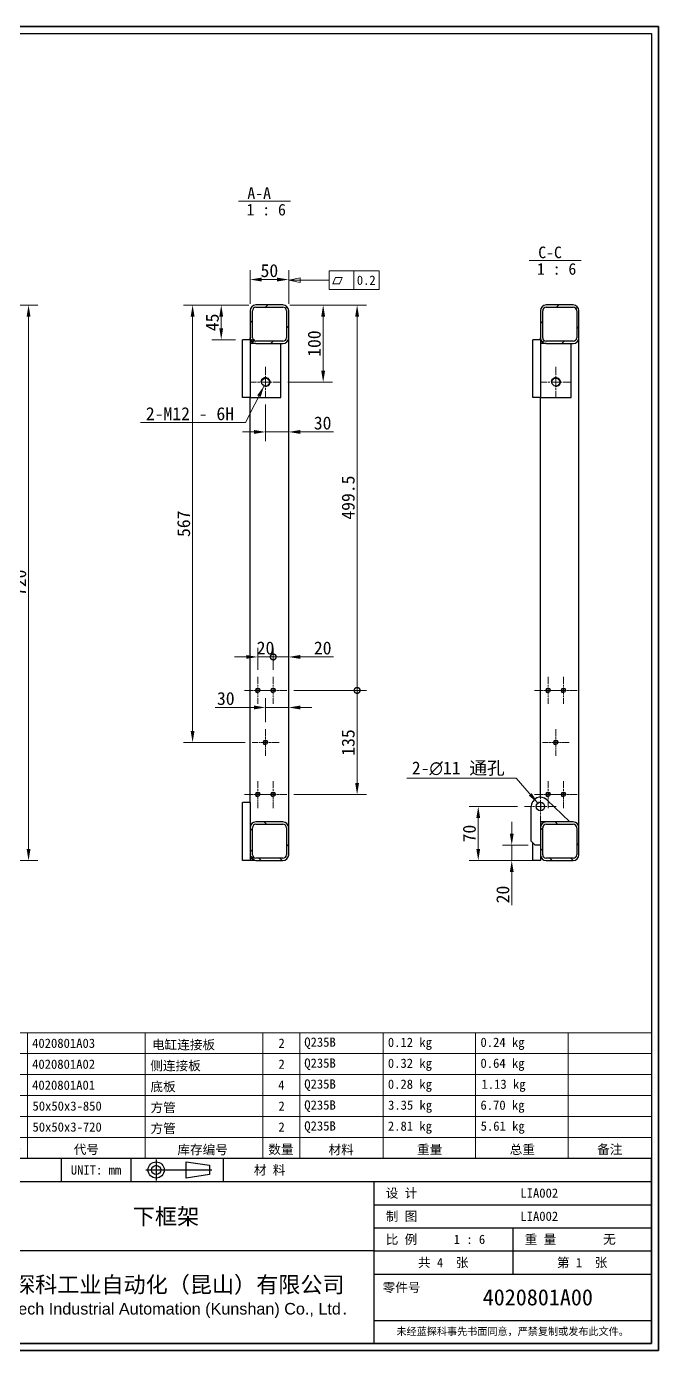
# Model space of a CAD drawing. Header units: millimetres. Extents: x 36 to 2487, y 33 to 1749.
# Drawn here: x 1668 to 2487, y 33 to 1749 of the extents above; entities that cross this region are included whole.
import ezdxf
from ezdxf.enums import TextEntityAlignment as Align

# ---------------------------------------------------------------- set-up
doc = ezdxf.new("R2010")
doc.units = ezdxf.units.MM
doc.header["$LTSCALE"] = 6
doc.linetypes.add('CHAIN', pattern=[0.3543, 0.2362, -0.0295, 0.0591, -0.0295])
for name, color, linetype, lineweight in [('1', 7, 'Continuous', 18), ('剖面线 (ISO)', 7, 'Continuous', 18), ('可见 (ISO)', 7, 'Continuous', 25), ('可见窄的 (ISO)', 7, 'Continuous', 18), ('图框 (ISO)', 7, 'Continuous', 35), ('标题 (ISO)', 7, 'Continuous', 25)]:
    doc.layers.add(name, color=color, linetype=linetype, lineweight=lineweight)
for name, color, linetype, lineweight, true_color in [('中心标记 (ISO)', 1, 'CHAIN', 18, 0xff0000), ('尺寸 (ISO)', 7, 'Continuous', 18, 0x008000), ('符号 (ISO)', 7, 'Continuous', 18, 0x008000)]:
    doc.layers.add(name, color=color, linetype=linetype, lineweight=lineweight, true_color=true_color)
doc.styles.add('HZ_33', font='simfang.ttf')
doc.styles.add('文本样式100', font='AIGDT___.TTF')
doc.styles.add('文本样式164', font='SimSun.ttf')
doc.styles.add('文本样式165', font='SimSun.ttf')
doc.styles.add('文本样式74', font='SimSun.ttf')
doc.styles.add('最新国标', font='simfang.ttf')
doc.styles.add('注释文本 (ISO)', font='simfang.ttf')
doc.dimstyles.new('默认 (GB)', dxfattribs={"dimscale": 6, "dimtxt": 2.8, "dimasz": 2.5, "dimexe": 2, "dimexo": 1.5, "dimgap": 0.5, "dimtad": 1, "dimtoh": 1, "dimdsep": 46, "dimtxsty": '最新国标', "dimcen": 0.09, "dimdle": 10, "dimclrd": 256, "dimclre": 256, "dimclrt": 256, "dimaunit": 1, "dimadec": 3, "dimazin": 2, "dimtfac": 0.535714, "dimtmove": 0, "dimatfit": 3, "dimfxl": 0, "dimtolj": 1, "dimtzin": 0, "dimlwd": -1, "dimlwe": -1, "dimarcsym": 0})
doc.dimstyles.new('默认 (GB)$7', dxfattribs={"dimscale": 6, "dimtxt": 2.8, "dimasz": 2.5, "dimexe": 2, "dimexo": 1.5, "dimgap": 0.5, "dimtad": 1, "dimtoh": 1, "dimdsep": 46, "dimtxsty": '最新国标', "dimcen": 0.09, "dimdle": 10, "dimclrd": 256, "dimclre": 256, "dimclrt": 256, "dimaunit": 1, "dimadec": 3, "dimazin": 2, "dimtfac": 0.535714, "dimtmove": 0, "dimatfit": 3, "dimfxl": 0, "dimtolj": 1, "dimtzin": 0, "dimlwd": -1, "dimlwe": -1, "dimarcsym": 0})
pattern_1 = [(45, (0, 0), (-13.47038, 13.47038), [])]
pattern_2 = [(135.0002, (0, 0), (-13.47033, -13.47043), [])]

# ---------------------------------------------------------------- blocks, each defined once
blk = doc.blocks.new('图框 最新国标')
at = {"layer": '图框 (ISO)'}
for p, q in [((6, 7), (6, 291.5)), ((6, 291.5), (414.5, 291.5)), ((414.5, 291.5), (414.5, 5.5)), ((6, 7), (6, 5.5)), ((6, 7), (6, 5.5)), ((414.5, 5.5), (6, 5.5))]:
    blk.add_line(p, q, dxfattribs=at)
at = {"layer": '图框 (ISO)', "color": 7, "linetype": 'Continuous', "lineweight": 25}
for p, q in [((18, 290), (413, 290)), ((18, 7), (18, 290)), ((18, 290), (413, 290)), ((53, 290), (53, 282)), ((413, 290), (413, 7)), ((413, 290), (413, 7)), ((53, 282), (18, 282)), ((413, 7), (6, 7)), ((413, 7), (18, 7))]:
    blk.add_line(p, q, dxfattribs=at)
at = {"layer": '图框 (ISO)', "style": '文本样式74'}
blk.add_attdef('零件代号_001', (44.41, 287.25), '', height=2.5, rotation=180, dxfattribs=at)
blk = doc.blocks.new('标题栏 最新国标')
at = {"layer": '标题 (ISO)'}
for p, q in [((381.98, -183.84), (196.98, -183.84)), ((196.98, -183.84), (196.98, -223.84)), ((254.48, -183.84), (254.48, -188.84)), ((269.48, -183.84), (269.48, -188.84)), ((281.48, -188.09), (281.48, -184.59)), ((281.48, -184.59), (286.48, -185.34)), ((286.48, -185.34), (286.48, -187.34)), ((289.48, -183.84), (289.48, -188.84)), ((381.98, -223.84), (381.98, -183.84)), ((383.48, -183.84), (383.48, -225.34)), ((286.48, -187.34), (281.48, -188.09)), ((196.98, -188.84), (381.98, -188.84)), ((232.98, -188.84), (232.98, -223.84)), ((321.98, -188.84), (321.98, -223.84)), ((321.98, -193.84), (381.98, -193.84)), ((321.98, -198.84), (381.98, -198.84)), ((351.98, -198.84), (351.98, -208.84)), ((321.98, -203.84), (232.98, -203.84)), ((321.98, -203.84), (381.98, -203.84)), ((321.98, -208.84), (381.98, -208.84)), ((321.98, -218.84), (381.98, -218.84)), ((196.98, -223.84), (381.98, -223.84)), ((383.48, -225.34), (196.98, -225.34))]:
    blk.add_line(p, q, dxfattribs=at)
at = {"layer": '标题 (ISO)', "linetype": 'CHAIN', "ltscale": 5.000333}
blk.add_line((274.98, -184.09), (274.98, -188.59), dxfattribs=at)
at = {"layer": '标题 (ISO)', "linetype": 'CHAIN', "ltscale": 15.834605}
blk.add_line((272.73, -186.34), (286.98, -186.34), dxfattribs=at)
at = {"layer": '标题 (ISO)'}
for radius in [1.75, 1]:
    blk.add_circle((274.98, -186.34), radius, dxfattribs=at)
at = {"layer": '1', "style": '文本样式164'}
for s, p in [('UNIT: mm', (261.98, -186.34)), ('材 料', (299.48, -186.34)), ('设 计', (327.98, -191.34)), ('制 图', (327.98, -196.34)), ('比 例', (327.98, -201.34)), ('重 量', (357.98, -201.34)), ('共 4  张', (336.98, -206.34)), ('第 1  张', (366.98, -206.34))]:
    blk.add_text(s, height=2, dxfattribs=at).set_placement(p, align=Align.MIDDLE_CENTER)
at = {"layer": '标题 (ISO)', "char_height": 2, "style": '注释文本 (ISO)'}
for s, insert, attachment_point, line_spacing_factor in [('{\\fSimSun|b0|i0|c134|p2;\\H0.65x;      未注公差角度及线性公差使用m\\P（GB/T1804-2000），未注形位公差使\\P用K级（GB/T 1184-1996）。\\P—————————————————\\P             6以下    ±0.05 mm\\P     6 ～   30以下    ±0.10 mm\\P    30 ～  120以下    ±0.15 mm\\P   120 ～  400以下    ±0.20 mm\\P   400 ～ 1000以下    ±0.30 mm\\P  1000 ～ 2000以下    ±0.50 mm\\P          2000以上    ±0.80 mm\\P\\H0.38462x;\\P\\H2.6x;           300以下    ±30′\\P   300 ～ 1000以下    ±15′\\P          1000以上    ±5′}', (198.48, -206.34), 4, 1.075116), ('{\\fMicrosoft YaHei|b0|i0|c134|p34;\\H1.75x;蓝探科工业自动化（昆山）有限公司\\P\\fArial|b0|i0|c0|p34;\\H0.71429x;Lantech Industrial Automation (Kunshan) Co., Ltd\\fFangSong|b0|i0|c134|p49;.\\H1.15195x; }', (277.48, -213.84), 5, 0.978695)]:
    blk.add_mtext(s, dxfattribs=dict(at, insert=insert, attachment_point=attachment_point, line_spacing_factor=line_spacing_factor))
at = {"layer": '标题 (ISO)', "attachment_point": 5, "style": '注释文本 (ISO)'}
for s, insert, char_height in [('\\fFangSong|b0|i0;零件号', (327.98, -211.84), 2), ('\\fSimSun|b0|i0;{\\H1.6000;未经蓝探科事先书面同意，严禁复制或发布此文件。}', (351.98, -221.34), 1.6)]:
    blk.add_mtext(s, dxfattribs=dict(at, insert=insert, char_height=char_height))
at = {"layer": '标题 (ISO)', "style": '注释文本 (ISO)'}
blk.add_attdef('材料', text='', height=2, dxfattribs=at).set_placement((324.48, -186.34), align=Align.MIDDLE_CENTER)
at = {"layer": '标题 (ISO)'}
for tag, p, height, style in [('设计人_001', (353.65, -192.33), 2, '注释文本 (ISO)'), ('库存编号_001', (269.94, -198.14), 3.5, '文本样式165'), ('设计人_001', (353.65, -197.33), 2, '注释文本 (ISO)'), ('视图比例_001', (339.25, -202.33), 2, '注释文本 (ISO)'), ('质量\\P3;_001', (371.53, -202.3), 2, '注释文本 (ISO)'), ('零件代号_001', (345.51, -215.59), 3.5, '文本样式165')]:
    blk.add_attdef(tag, p, '', height=height, dxfattribs=dict(at, style=style))
blk = doc.blocks.new('*D8')
at = {"layer": 'Defpoints', "color": 0, "transparency": 16777216}
for p in [(1572.2, 1388), (1670.6, 1388), (1572.2, 668)]:
    blk.add_point(p, dxfattribs=at)
at = {"layer": '尺寸 (ISO)', "color": 116, "true_color": 0x00803f, "transparency": 16777216}
for p, q in [((1581.2, 1388), (1682.6, 1388)), ((1670.6, 683), (1670.6, 1373)), ((1581.2, 668), (1682.6, 668))]:
    blk.add_line(p, q, dxfattribs=at)
for points in [[(1668.1, 1373), (1673.1, 1373), (1670.6, 1388)], [(1668.1, 683), (1673.1, 683), (1670.6, 668)]]:
    blk.add_solid(points, dxfattribs=at)
at = {"layer": '尺寸 (ISO)', "transparency": 16777216, "insert": (1659.2, 1028), "char_height": 16.8, "attachment_point": 5, "rotation": 90, "style": '最新国标'}
blk.add_mtext('\\A1;720', dxfattribs=at)
blk = doc.blocks.new('末端处理方式3')
at = {"layer": '符号 (ISO)'}
for p, q in [((326.29, 111.34), (326.29, 112.4)), ((326.29, 112.4), (327.34, 111.34)), ((327.34, 111.34), (326.29, 111.34))]:
    blk.add_line(p, q, dxfattribs=at)
at = {"layer": '符号 (ISO)', "flags": 128}
blk.add_lwpolyline([(326.29, 111.34), (327.34, 111.34), (326.29, 112.4), (326.29, 111.34)], dxfattribs=at)
at = {"layer": '符号 (ISO)'}
blk.add_solid([(326.29, 111.34), (327.34, 111.34), (326.29, 112.4), (326.29, 111.34)], dxfattribs=at)
blk = doc.blocks.new('末端处理方式4')
at = {"layer": '符号 (ISO)'}
for p, q in [((326.29, 223.84), (327.34, 223.84)), ((327.34, 223.84), (326.29, 222.78)), ((326.29, 222.78), (326.29, 223.84))]:
    blk.add_line(p, q, dxfattribs=at)
at = {"layer": '符号 (ISO)', "flags": 128}
blk.add_lwpolyline([(326.29, 223.84), (326.29, 222.78), (327.34, 223.84), (326.29, 223.84)], dxfattribs=at)
at = {"layer": '符号 (ISO)'}
blk.add_solid([(326.29, 223.84), (326.29, 222.78), (327.34, 223.84), (326.29, 223.84)], dxfattribs=at)
blk = doc.blocks.new('明细栏')
at = {"layer": '符号 (ISO)'}
for p, q in [((413, 74.15), (270.2, 74.15)), ((270.2, 74.15), (270.2, 51.53)), ((278.2, 74.15), (278.2, 51.53)), ((303.6, 74.15), (303.6, 51.53)), ((329, 74.15), (329, 51.53)), ((337, 74.15), (337, 51.53)), ((355, 74.15), (355, 51.53)), ((375, 74.15), (375, 51.53)), ((395, 74.15), (395, 51.53)), ((413, 74.15), (413, 51.53)), ((413, 69.63), (270.2, 69.63)), ((413, 65.1), (270.2, 65.1)), ((413, 60.58), (270.2, 60.58)), ((413, 56.05), (270.2, 56.05)), ((413, 51.53), (270.2, 51.53)), ((270.2, 47), (270.2, 51.53)), ((278.2, 47), (278.2, 51.53)), ((303.6, 47), (303.6, 51.53)), ((329, 47), (329, 51.53)), ((337, 47), (337, 51.53)), ((355, 47), (355, 51.53)), ((375, 47), (375, 51.53)), ((395, 47), (395, 51.53)), ((413, 47), (413, 51.53)), ((413, 47), (270.2, 47))]:
    blk.add_line(p, q, dxfattribs=at)
at = {"layer": '符号 (ISO)', "char_height": 2, "attachment_point": 7, "style": '注释文本 (ISO)'}
for s, insert in [('5', (273.63, 70.86)), ('4020801A03', (279.2, 70.84)), ('电缸连接板', (305.08, 70.33)), ('2', (332.41, 70.88)), ('Q235B', (337.99, 70.61)), ('0.12 kg', (356.04, 70.42)), ('0.24 kg', (376.04, 70.42)), ('0.32 kg', (356.04, 65.9)), ('0.64 kg', (376.04, 65.9)), ('4', (273.55, 66.35)), ('4020801A02', (279.2, 66.32)), ('侧连接板', (304.72, 65.8)), ('2', (332.41, 66.35)), ('Q235B', (337.99, 66.08)), ('3', (273.63, 61.8)), ('4020801A01', (279.2, 61.79)), ('底板', (304.76, 61.28)), ('4', (332.35, 61.83)), ('Q235B', (337.99, 61.56)), ('0.28 kg', (356.04, 61.37)), ('1.13 kg', (376.26, 61.37)), ('2', (273.61, 57.3)), ('50x50x3-850', (279.28, 57.28)), ('方管', (304.79, 56.78)), ('2', (332.41, 57.3)), ('Q235B', (337.99, 57.03)), ('3.35 kg', (356.08, 56.85)), ('6.70 kg', (376.04, 56.85)), ('1', (273.81, 52.77)), ('50x50x3-720', (279.28, 52.75)), ('方管', (304.79, 52.26)), ('2', (332.41, 52.78)), ('Q235B', (337.99, 52.51)), ('2.81 kg', (356.05, 52.32)), ('5.61 kg', (376.08, 52.32)), ('序号', (271.42, 47.71)), ('代号', (288.19, 47.73)), ('库存编号', (310.58, 47.66)), ('数量', (330.21, 47.72)), ('材料', (343.21, 47.68)), ('重量', (362.33, 47.78)), ('总重', (382.36, 47.75)), ('备注', (401.25, 47.74))]:
    blk.add_mtext(s, dxfattribs=dict(at, insert=insert))
blk = doc.blocks.new('*D27')
at = {"layer": 'Defpoints', "color": 0, "transparency": 16777216}
for p in [(1965.2, 1388), (1920.3, 1343), (1947.7, 1343)]:
    blk.add_point(p, dxfattribs=at)
at = {"layer": '尺寸 (ISO)', "color": 116, "true_color": 0x00803f, "transparency": 16777216}
for p, q in [((1956.2, 1388), (1908.3, 1388)), ((1920.3, 1373), (1920.3, 1358)), ((1938.7, 1343), (1908.3, 1343))]:
    blk.add_line(p, q, dxfattribs=at)
for points in [[(1917.8, 1373), (1922.8, 1373), (1920.3, 1388)], [(1917.8, 1358), (1922.8, 1358), (1920.3, 1343)]]:
    blk.add_solid(points, dxfattribs=at)
at = {"layer": '尺寸 (ISO)', "transparency": 16777216, "insert": (1908.8, 1365.5), "char_height": 16.8, "attachment_point": 5, "rotation": 90, "style": '最新国标'}
blk.add_mtext('\\A1;45', dxfattribs=at)
blk = doc.blocks.new('*D30')
at = {"layer": 'Defpoints', "color": 0, "transparency": 16777216}
for p in [(1977.7, 1268), (1977.7, 1223.5), (2007.7, 1221.3)]:
    blk.add_point(p, dxfattribs=at)
at = {"layer": '尺寸 (ISO)', "color": 116, "true_color": 0x00803f, "transparency": 16777216}
for p, q in [((1977.7, 1259), (1977.7, 1211.5)), ((1962.7, 1223.5), (1947.7, 1223.5)), ((1977.7, 1223.5), (2007.7, 1223.5)), ((2022.7, 1223.5), (2065.6, 1223.5))]:
    blk.add_line(p, q, dxfattribs=at)
for points in [[(1962.7, 1226), (1962.7, 1221), (1977.7, 1223.5)], [(2022.7, 1226), (2022.7, 1221), (2007.7, 1223.5)]]:
    blk.add_solid(points, dxfattribs=at)
at = {"layer": '尺寸 (ISO)', "transparency": 16777216, "insert": (2051.7, 1235), "char_height": 16.8, "attachment_point": 5, "style": '最新国标'}
blk.add_mtext('\\A1;30', dxfattribs=at)
blk = doc.blocks.new('*D31')
at = {"layer": 'Defpoints', "color": 0, "transparency": 16777216}
for p in [(2000.2, 1388), (1997.8, 1288), (2052.4, 1288)]:
    blk.add_point(p, dxfattribs=at)
at = {"layer": '尺寸 (ISO)', "color": 116, "true_color": 0x00803f, "transparency": 16777216}
for p, q in [((2009.2, 1388), (2064.4, 1388)), ((2052.4, 1373), (2052.4, 1303)), ((2006.8, 1288), (2064.4, 1288))]:
    blk.add_line(p, q, dxfattribs=at)
for points in [[(2049.9, 1373), (2054.9, 1373), (2052.4, 1388)], [(2049.9, 1303), (2054.9, 1303), (2052.4, 1288)]]:
    blk.add_solid(points, dxfattribs=at)
at = {"layer": '尺寸 (ISO)', "transparency": 16777216, "insert": (2040.9, 1338), "char_height": 16.8, "attachment_point": 5, "rotation": 90, "style": '最新国标'}
blk.add_mtext('\\A1;100', dxfattribs=at)
blk = doc.blocks.new('_DotSmall')
at = {"color": 0, "linetype": 'ByBlock', "const_width": 0.5}
blk.add_lwpolyline([(-0.0625, 0, 1), (0.0625, 0, 1)], format="xyb", close=True, dxfattribs=at)
blk = doc.blocks.new('*D39')
at = {"layer": 'Defpoints', "color": 0, "transparency": 16777216}
for p in [(2005.2, 888.5), (2096.4, 888.5), (2005.2, 753.5)]:
    blk.add_point(p, dxfattribs=at)
at = {"layer": '尺寸 (ISO)', "color": 116, "true_color": 0x00803f, "transparency": 16777216}
for p, q in [((2014.2, 888.5), (2108.4, 888.5)), ((2096.4, 768.5), (2096.4, 888.5)), ((2014.2, 753.5), (2108.4, 753.5))]:
    blk.add_line(p, q, dxfattribs=at)
blk.add_solid([(2093.9, 768.5), (2098.9, 768.5), (2096.4, 753.5)], dxfattribs=at)
at = {"layer": '尺寸 (ISO)', "color": 116, "true_color": 0x00803f, "transparency": 16777216, "xscale": 15, "yscale": 15, "zscale": 15, "rotation": 90}
blk.add_blockref('_DotSmall', (2096.4, 888.5), dxfattribs=at)
at = {"layer": '尺寸 (ISO)', "transparency": 16777216, "insert": (2084.9, 821), "char_height": 16.8, "attachment_point": 5, "rotation": 90, "style": '最新国标'}
blk.add_mtext('\\A1;135', dxfattribs=at)
blk = doc.blocks.new('*D40')
at = {"layer": 'Defpoints', "color": 0, "transparency": 16777216}
for p in [(2000.2, 1388), (2096.4, 1388), (2005.2, 888.5)]:
    blk.add_point(p, dxfattribs=at)
at = {"layer": '尺寸 (ISO)', "color": 116, "true_color": 0x00803f, "transparency": 16777216}
for p, q in [((2009.2, 1388), (2108.4, 1388)), ((2096.4, 888.5), (2096.4, 1373)), ((2014.2, 888.5), (2108.4, 888.5))]:
    blk.add_line(p, q, dxfattribs=at)
blk.add_solid([(2093.9, 1373), (2098.9, 1373), (2096.4, 1388)], dxfattribs=at)
at = {"layer": '尺寸 (ISO)', "color": 116, "true_color": 0x00803f, "transparency": 16777216, "xscale": 15, "yscale": 15, "zscale": 15, "rotation": 270}
blk.add_blockref('_DotSmall', (2096.4, 888.5), dxfattribs=at)
at = {"layer": '尺寸 (ISO)', "transparency": 16777216, "insert": (2084.9, 1138.4), "char_height": 16.8, "attachment_point": 5, "rotation": 90, "style": '最新国标'}
blk.add_mtext('\\A1;499.5', dxfattribs=at)
blk = doc.blocks.new('*D41')
at = {"layer": 'Defpoints', "color": 0, "transparency": 16777216}
for p in [(1965.2, 1388), (1883.2, 821), (1960.3, 821)]:
    blk.add_point(p, dxfattribs=at)
at = {"layer": '尺寸 (ISO)', "color": 116, "true_color": 0x00803f, "transparency": 16777216}
for p, q in [((1956.2, 1388), (1871.2, 1388)), ((1883.2, 1373), (1883.2, 836)), ((1951.3, 821), (1871.2, 821))]:
    blk.add_line(p, q, dxfattribs=at)
for points in [[(1880.7, 1373), (1885.7, 1373), (1883.2, 1388)], [(1880.7, 836), (1885.7, 836), (1883.2, 821)]]:
    blk.add_solid(points, dxfattribs=at)
at = {"layer": '尺寸 (ISO)', "transparency": 16777216, "insert": (1871.7, 1104.5), "char_height": 16.8, "attachment_point": 5, "rotation": 90, "style": '最新国标'}
blk.add_mtext('\\A1;567', dxfattribs=at)
blk = doc.blocks.new('*D43')
at = {"layer": 'Defpoints', "color": 0, "transparency": 16777216}
for p in [(1987.7, 931.9), (1967.7, 906), (1987.7, 906)]:
    blk.add_point(p, dxfattribs=at)
at = {"layer": '尺寸 (ISO)', "color": 116, "true_color": 0x00803f, "transparency": 16777216}
for p, q in [((1967.7, 915), (1967.7, 943.9)), ((1987.7, 915), (1987.7, 943.9)), ((1952.7, 931.9), (1937.7, 931.9)), ((1967.7, 931.9), (1987.7, 931.9)), ((1987.7, 931.9), (2002.7, 931.9))]:
    blk.add_line(p, q, dxfattribs=at)
blk.add_solid([(1952.7, 934.4), (1952.7, 929.4), (1967.7, 931.9)], dxfattribs=at)
at = {"layer": '尺寸 (ISO)', "color": 116, "true_color": 0x00803f, "transparency": 16777216, "xscale": 15, "yscale": 15, "zscale": 15, "rotation": 180}
blk.add_blockref('_DotSmall', (1987.7, 931.9), dxfattribs=at)
at = {"layer": '尺寸 (ISO)', "transparency": 16777216, "insert": (1977.7, 943.4), "char_height": 16.8, "attachment_point": 5, "style": '最新国标'}
blk.add_mtext('\\A1;20', dxfattribs=at)
blk = doc.blocks.new('*D44')
at = {"layer": 'Defpoints', "color": 0, "transparency": 16777216}
for p in [(2007.7, 931.9), (1987.7, 906), (2007.7, 710.5)]:
    blk.add_point(p, dxfattribs=at)
at = {"layer": '尺寸 (ISO)', "color": 116, "true_color": 0x00803f, "transparency": 16777216}
for p, q in [((1987.7, 915), (1987.7, 943.9)), ((1987.7, 931.9), (1972.7, 931.9)), ((1987.7, 931.9), (2007.7, 931.9)), ((2022.7, 931.9), (2065.8, 931.9))]:
    blk.add_line(p, q, dxfattribs=at)
blk.add_solid([(2022.7, 934.4), (2022.7, 929.4), (2007.7, 931.9)], dxfattribs=at)
at = {"layer": '尺寸 (ISO)', "color": 116, "true_color": 0x00803f, "transparency": 16777216, "xscale": 15, "yscale": 15, "zscale": 15}
blk.add_blockref('_DotSmall', (1987.7, 931.9), dxfattribs=at)
at = {"layer": '尺寸 (ISO)', "transparency": 16777216, "insert": (2051.8, 943.4), "char_height": 16.8, "attachment_point": 5, "style": '最新国标'}
blk.add_mtext('\\A1;20', dxfattribs=at)
blk = doc.blocks.new('*D45')
at = {"layer": 'Defpoints', "color": 0, "transparency": 16777216}
for p in [(1977.7, 866.4), (2007.7, 856.5), (1977.7, 838.5)]:
    blk.add_point(p, dxfattribs=at)
at = {"layer": '尺寸 (ISO)', "color": 116, "true_color": 0x00803f, "transparency": 16777216}
for p, q in [((1977.7, 847.5), (1977.7, 878.4)), ((1962.7, 866.4), (1912.3, 866.4)), ((2007.7, 866.4), (1977.7, 866.4)), ((2022.7, 866.4), (2037.7, 866.4))]:
    blk.add_line(p, q, dxfattribs=at)
for points in [[(1962.7, 868.9), (1962.7, 863.9), (1977.7, 866.4)], [(2022.7, 868.9), (2022.7, 863.9), (2007.7, 866.4)]]:
    blk.add_solid(points, dxfattribs=at)
at = {"layer": '尺寸 (ISO)', "transparency": 16777216, "insert": (1926.2, 877.9), "char_height": 16.8, "attachment_point": 5, "style": '最新国标'}
blk.add_mtext('\\A1;30', dxfattribs=at)
blk = doc.blocks.new('*D47')
at = {"layer": 'Defpoints', "color": 0, "transparency": 16777216}
for p in [(2296.8, 688), (2326.9, 688), (2341.4, 668)]:
    blk.add_point(p, dxfattribs=at)
at = {"layer": '尺寸 (ISO)', "color": 116, "true_color": 0x00803f, "transparency": 16777216}
for p, q in [((2296.8, 703), (2296.8, 718)), ((2317.9, 688), (2284.8, 688)), ((2296.8, 688), (2296.8, 668)), ((2332.4, 668), (2284.8, 668)), ((2296.8, 653), (2296.8, 610))]:
    blk.add_line(p, q, dxfattribs=at)
for points in [[(2294.3, 703), (2299.3, 703), (2296.8, 688)], [(2294.3, 653), (2299.3, 653), (2296.8, 668)]]:
    blk.add_solid(points, dxfattribs=at)
at = {"layer": '尺寸 (ISO)', "transparency": 16777216, "insert": (2285.3, 624), "char_height": 16.8, "attachment_point": 5, "rotation": 90, "style": '最新国标'}
blk.add_mtext('\\A1;20', dxfattribs=at)
blk = doc.blocks.new('*D48')
at = {"layer": 'Defpoints', "color": 0, "transparency": 16777216}
for p in [(2253.4, 738), (2313.4, 738), (2341.4, 668)]:
    blk.add_point(p, dxfattribs=at)
at = {"layer": '尺寸 (ISO)', "color": 116, "true_color": 0x00803f, "transparency": 16777216}
for p, q in [((2304.4, 738), (2241.4, 738)), ((2253.4, 683), (2253.4, 723)), ((2332.4, 668), (2241.4, 668))]:
    blk.add_line(p, q, dxfattribs=at)
for points in [[(2250.9, 723), (2255.9, 723), (2253.4, 738)], [(2250.9, 683), (2255.9, 683), (2253.4, 668)]]:
    blk.add_solid(points, dxfattribs=at)
at = {"layer": '尺寸 (ISO)', "transparency": 16777216, "insert": (2241.9, 703), "char_height": 16.8, "attachment_point": 5, "rotation": 90, "style": '最新国标'}
blk.add_mtext('\\A1;70', dxfattribs=at)
blk = doc.blocks.new('*D55')
at = {"layer": 'Defpoints', "color": 0, "transparency": 16777216}
for p in [(1957.7, 1421), (1957.7, 1380.5), (2007.7, 1380.5)]:
    blk.add_point(p, dxfattribs=at)
at = {"layer": '尺寸 (ISO)', "color": 116, "true_color": 0x00803f, "transparency": 16777216}
for p, q in [((1957.7, 1389.5), (1957.7, 1433)), ((2007.7, 1389.5), (2007.7, 1433)), ((1992.7, 1421), (1972.7, 1421))]:
    blk.add_line(p, q, dxfattribs=at)
for points in [[(1972.7, 1423.5), (1972.7, 1418.5), (1957.7, 1421)], [(1992.7, 1423.5), (1992.7, 1418.5), (2007.7, 1421)]]:
    blk.add_solid(points, dxfattribs=at)
at = {"layer": '尺寸 (ISO)', "transparency": 16777216, "insert": (1982.7, 1432.5), "char_height": 16.8, "attachment_point": 5, "style": '最新国标'}
blk.add_mtext('\\A1;50', dxfattribs=at)
blk = doc.blocks.new('GDT 标识符号(&T)1')
at = {"layer": '符号 (ISO)'}
for p, q in [((343.34, 238.69), (354.18, 238.69)), ((343.34, 238.69), (343.34, 234.69)), ((348.69, 238.69), (348.69, 234.69)), ((354.18, 238.69), (354.18, 234.69)), ((337.12, 237.2), (334.62, 236.73)), ((337.12, 236.7), (334.62, 236.73)), ((334.62, 236.73), (337.11, 236.2)), ((337.11, 236.2), (337.12, 237.2)), ((337.12, 236.7), (338.34, 236.69)), ((338.34, 236.69), (343.34, 236.69)), ((343.34, 234.69), (354.18, 234.69))]:
    blk.add_line(p, q, dxfattribs=at)
at = {"layer": '符号 (ISO)', "flags": 128}
blk.add_lwpolyline([(337.12, 237.2), (334.62, 236.73), (337.11, 236.2), (337.12, 237.2)], dxfattribs=at)
at = {"layer": '符号 (ISO)'}
blk.add_solid([(337.12, 237.2), (334.62, 236.73), (337.11, 236.2), (337.12, 237.2)], dxfattribs=at)
at = {"layer": '符号 (ISO)', "char_height": 2, "attachment_point": 7}
for s, insert, style in [('0.2', (349.33, 235.66), '注释文本 (ISO)'), ('c', (343.92, 235.7), '文本样式100')]:
    blk.add_mtext(s, dxfattribs=dict(at, insert=insert, style=style))

msp = doc.modelspace()

# ---------------------------------------------------------------- hatches: boundary and pattern name
at = {"layer": '剖面线 (ISO)'}
h = msp.add_hatch(dxfattribs=at)
h.set_pattern_fill('ANSI31', color=256, scale=152.4, style=0)
h.set_pattern_definition(pattern_1)
edge = h.paths.add_edge_path()
edge.add_ellipse((1965.216, 1380.541), major_axis=(0, 7.5), ratio=1, start_angle=0, end_angle=90)
edge.add_line((1957.716, 1380.541), (1957.716, 1345.541))
edge.add_ellipse((1965.216, 1345.541), major_axis=(-7.5, 0), ratio=1, start_angle=0, end_angle=90)
edge.add_line((1965.216, 1338.041), (2000.216, 1338.041))
edge.add_ellipse((2000.216, 1345.541), major_axis=(0, -7.5), ratio=1, start_angle=0, end_angle=90)
edge.add_line((2007.716, 1345.541), (2007.716, 1380.541))
edge.add_ellipse((2000.216, 1380.541), major_axis=(7.5, 0), ratio=1, start_angle=0, end_angle=90)
edge.add_line((2000.216, 1388.041), (1965.216, 1388.041))
edge = h.paths.add_edge_path(flags=0)
edge.add_line((1965.216, 1385.041), (2000.216, 1385.041))
edge.add_ellipse((2000.216, 1380.541), major_axis=(0, 4.5), ratio=1, start_angle=270, end_angle=360, ccw=False)
edge.add_line((2004.716, 1380.541), (2004.716, 1345.541))
edge.add_ellipse((2000.216, 1345.541), major_axis=(4.5, 0), ratio=1, start_angle=270, end_angle=360, ccw=False)
edge.add_line((2000.216, 1341.041), (1965.216, 1341.041))
edge.add_ellipse((1965.216, 1345.541), major_axis=(0, -4.5), ratio=1, start_angle=270, end_angle=360, ccw=False)
edge.add_line((1960.716, 1345.541), (1960.716, 1380.541))
edge.add_ellipse((1965.216, 1380.541), major_axis=(-4.5, 0), ratio=1, start_angle=270, end_angle=360, ccw=False)
h = msp.add_hatch(dxfattribs=at)
h.set_pattern_fill('ANSI31', color=256, scale=152.4, style=0)
h.set_pattern_definition(pattern_1)
edge = h.paths.add_edge_path()
edge.add_ellipse((2341.431, 1380.541), major_axis=(0, 7.5), ratio=1, start_angle=0, end_angle=90)
edge.add_line((2333.931, 1380.541), (2333.931, 1345.541))
edge.add_ellipse((2341.431, 1345.541), major_axis=(-7.5, 0), ratio=1, start_angle=0, end_angle=90)
edge.add_line((2341.431, 1338.041), (2376.431, 1338.041))
edge.add_ellipse((2376.431, 1345.541), major_axis=(0, -7.5), ratio=1, start_angle=0, end_angle=90)
edge.add_line((2383.931, 1345.541), (2383.931, 1380.541))
edge.add_ellipse((2376.431, 1380.541), major_axis=(7.5, 0), ratio=1, start_angle=0, end_angle=90)
edge.add_line((2376.431, 1388.041), (2341.431, 1388.041))
edge = h.paths.add_edge_path(flags=0)
edge.add_line((2341.431, 1385.041), (2376.431, 1385.041))
edge.add_ellipse((2376.431, 1380.541), major_axis=(0, 4.5), ratio=1, start_angle=270, end_angle=360, ccw=False)
edge.add_line((2380.931, 1380.541), (2380.931, 1345.541))
edge.add_ellipse((2376.431, 1345.541), major_axis=(4.5, 0), ratio=1, start_angle=270, end_angle=360, ccw=False)
edge.add_line((2376.431, 1341.041), (2341.431, 1341.041))
edge.add_ellipse((2341.431, 1345.541), major_axis=(0, -4.5), ratio=1, start_angle=270, end_angle=360, ccw=False)
edge.add_line((2336.931, 1345.541), (2336.931, 1380.541))
edge.add_ellipse((2341.431, 1380.541), major_axis=(-4.5, 0), ratio=1, start_angle=270, end_angle=360, ccw=False)
h = msp.add_hatch(dxfattribs=at)
h.set_pattern_fill('ANSI31', color=256, scale=152.4, angle=90.00021, style=0)
h.set_pattern_definition(pattern_2)
edge = h.paths.add_edge_path()
edge.add_ellipse((2000.216, 675.541), major_axis=(0, -7.5), ratio=1, start_angle=0, end_angle=90)
edge.add_line((2007.716, 675.541), (2007.716, 710.541))
edge.add_ellipse((2000.216, 710.541), major_axis=(7.5, 0), ratio=1, start_angle=0, end_angle=90)
edge.add_line((2000.216, 718.041), (1965.216, 718.041))
edge.add_ellipse((1965.216, 710.541), major_axis=(0, 7.5), ratio=1, start_angle=0, end_angle=90)
edge.add_line((1957.716, 710.541), (1957.716, 675.541))
edge.add_ellipse((1965.216, 675.541), major_axis=(-7.5, 0), ratio=1, start_angle=0, end_angle=90)
edge.add_line((1965.216, 668.041), (2000.216, 668.041))
edge = h.paths.add_edge_path(flags=0)
edge.add_line((2000.216, 671.041), (1965.216, 671.041))
edge.add_ellipse((1965.216, 675.541), major_axis=(0, -4.5), ratio=1, start_angle=270, end_angle=360, ccw=False)
edge.add_line((1960.716, 675.541), (1960.716, 710.541))
edge.add_ellipse((1965.216, 710.541), major_axis=(-4.5, 0), ratio=1, start_angle=270, end_angle=360, ccw=False)
edge.add_line((1965.216, 715.041), (2000.216, 715.041))
edge.add_ellipse((2000.216, 710.541), major_axis=(0, 4.5), ratio=1, start_angle=270, end_angle=360, ccw=False)
edge.add_line((2004.716, 710.541), (2004.716, 675.541))
edge.add_ellipse((2000.216, 675.541), major_axis=(4.5, 0), ratio=1, start_angle=270, end_angle=360, ccw=False)
h = msp.add_hatch(dxfattribs=at)
h.set_pattern_fill('ANSI31', color=256, scale=152.4, angle=90.00021, style=0)
h.set_pattern_definition(pattern_2)
edge = h.paths.add_edge_path()
edge.add_ellipse((2376.431, 675.541), major_axis=(0, -7.5), ratio=1, start_angle=0, end_angle=90)
edge.add_line((2383.931, 675.541), (2383.931, 710.541))
edge.add_ellipse((2376.431, 710.541), major_axis=(7.5, 0), ratio=1, start_angle=0, end_angle=90)
edge.add_line((2376.431, 718.041), (2341.431, 718.041))
edge.add_ellipse((2341.431, 710.541), major_axis=(0, 7.5), ratio=1, start_angle=0, end_angle=90)
edge.add_line((2333.931, 710.541), (2333.931, 675.541))
edge.add_ellipse((2341.431, 675.541), major_axis=(-7.5, 0), ratio=1, start_angle=0, end_angle=90)
edge.add_line((2341.431, 668.041), (2376.431, 668.041))
edge = h.paths.add_edge_path(flags=0)
edge.add_line((2376.431, 671.041), (2341.431, 671.041))
edge.add_ellipse((2341.431, 675.541), major_axis=(0, -4.5), ratio=1, start_angle=270, end_angle=360, ccw=False)
edge.add_line((2336.931, 675.541), (2336.931, 710.541))
edge.add_ellipse((2341.431, 710.541), major_axis=(-4.5, 0), ratio=1, start_angle=270, end_angle=360, ccw=False)
edge.add_line((2341.431, 715.041), (2376.431, 715.041))
edge.add_ellipse((2376.431, 710.541), major_axis=(0, 4.5), ratio=1, start_angle=270, end_angle=360, ccw=False)
edge.add_line((2380.931, 710.541), (2380.931, 675.541))
edge.add_ellipse((2376.431, 675.541), major_axis=(4.5, 0), ratio=1, start_angle=270, end_angle=360, ccw=False)

# ---------------------------------------------------------------- linework, layer by layer
at = {"layer": '中心标记 (ISO)', "ltscale": 7.427581}
for p, q in [((1977.716, 1308.094), (1977.716, 1267.988)), ((2353.931, 1308.094), (2353.931, 1267.988)), ((1997.769, 1288.041), (1957.663, 1288.041)), ((2373.984, 1288.041), (2333.878, 1288.041))]:
    msp.add_line(p, q, dxfattribs=at)
at = {"layer": '中心标记 (ISO)', "ltscale": 6.466571}
for p, q in [((1967.716, 906), (1967.716, 871.083)), ((1987.716, 906), (1987.716, 871.083)), ((2343.931, 906), (2343.931, 871.083)), ((2363.931, 906), (2363.931, 871.083)), ((1985.174, 888.541), (1950.257, 888.541)), ((2005.174, 888.541), (1970.257, 888.541)), ((2361.389, 888.541), (2326.472, 888.541)), ((2381.389, 888.541), (2346.472, 888.541)), ((1977.716, 838.5), (1977.716, 803.583)), ((2353.931, 838.5), (2353.931, 803.583)), ((1995.174, 821.041), (1960.257, 821.041)), ((2371.389, 821.041), (2336.472, 821.041)), ((1967.716, 771), (1967.716, 736.083)), ((1987.716, 771), (1987.716, 736.083)), ((2343.931, 771), (2343.931, 736.083)), ((2363.931, 771), (2363.931, 736.083)), ((1985.174, 753.541), (1950.257, 753.541)), ((2005.174, 753.541), (1970.257, 753.541)), ((2361.389, 753.541), (2326.472, 753.541)), ((2381.389, 753.541), (2346.472, 753.541))]:
    msp.add_line(p, q, dxfattribs=at)
at = {"layer": '中心标记 (ISO)', "ltscale": 7.593151}
for p, q in [((2333.931, 758.541), (2333.931, 717.541)), ((2354.431, 738.041), (2313.431, 738.041))]:
    msp.add_line(p, q, dxfattribs=at)
at = {"layer": '可见 (ISO)'}
for p, q in [((1957.716, 1380.541), (1957.716, 1345.541)), ((1960.716, 1345.541), (1960.716, 1380.541)), ((2000.216, 1388.041), (1965.216, 1388.041)), ((1965.216, 1385.041), (2000.216, 1385.041)), ((2004.716, 1380.541), (2004.716, 1345.541)), ((2007.716, 1345.541), (2007.716, 1380.541)), ((2333.931, 1380.541), (2333.931, 1345.541)), ((2336.931, 1345.541), (2336.931, 1380.541)), ((2376.431, 1388.041), (2341.431, 1388.041)), ((2341.431, 1385.041), (2376.431, 1385.041)), ((2380.931, 1380.541), (2380.931, 1345.541)), ((2383.931, 1345.541), (2383.931, 1380.541)), ((1957.716, 1343.041), (1947.716, 1343.041)), ((1947.716, 1268.041), (1947.716, 1343.041)), ((1957.716, 1343.041), (1957.716, 1345.541)), ((1957.716, 1343.041), (1957.716, 1338.041)), ((2000.216, 1341.041), (1965.216, 1341.041)), ((2007.716, 710.541), (2007.716, 1345.541)), ((2333.931, 1343.041), (2323.931, 1343.041)), ((2323.931, 1268.041), (2323.931, 1343.041)), ((2333.931, 1343.041), (2333.931, 1345.541)), ((2333.931, 1343.041), (2333.931, 1338.041)), ((2376.431, 1341.041), (2341.431, 1341.041)), ((2383.931, 710.541), (2383.931, 1345.541)), ((1957.716, 1338.041), (1957.716, 1268.041)), ((1965.216, 1338.041), (1957.716, 1338.041)), ((1965.216, 1338.041), (2000.216, 1338.041)), ((1997.716, 1268.041), (1997.716, 1338.041)), ((2333.931, 1338.041), (2333.931, 1268.041)), ((2341.431, 1338.041), (2333.931, 1338.041)), ((2341.431, 1338.041), (2376.431, 1338.041)), ((2373.931, 1268.041), (2373.931, 1338.041)), ((1957.716, 1268.041), (1947.716, 1268.041)), ((1957.716, 1268.041), (1997.716, 1268.041)), ((1957.716, 743.041), (1957.716, 1268.041)), ((2333.931, 1268.041), (2323.931, 1268.041)), ((2333.931, 1268.041), (2373.931, 1268.041)), ((2333.931, 750.041), (2333.931, 1268.041)), ((1957.716, 743.041), (1947.716, 743.041)), ((1947.716, 668.041), (1947.716, 743.041)), ((1957.716, 743.041), (1957.716, 710.541)), ((2321.931, 693.041), (2321.931, 738.041)), ((2333.931, 743.041), (2331.639, 743.041)), ((2333.931, 743.041), (2333.931, 743.541)), ((2333.931, 743.041), (2333.931, 732.541)), ((2342.264, 746.675), (2371.931, 718.041)), ((1957.716, 710.541), (1957.716, 675.541)), ((1960.716, 675.541), (1960.716, 710.541)), ((2000.216, 718.041), (1965.216, 718.041)), ((1965.216, 715.041), (2000.216, 715.041)), ((2004.716, 710.541), (2004.716, 675.541)), ((2007.716, 675.541), (2007.716, 710.541)), ((2333.931, 718.041), (2333.931, 710.541)), ((2341.431, 718.041), (2333.931, 718.041)), ((2333.931, 710.541), (2333.931, 675.541)), ((2336.931, 675.541), (2336.931, 710.541)), ((2376.431, 718.041), (2341.431, 718.041)), ((2341.431, 715.041), (2376.431, 715.041)), ((2380.931, 710.541), (2380.931, 675.541)), ((2383.931, 675.541), (2383.931, 710.541)), ((2326.931, 688.041), (2321.931, 693.041)), ((2323.931, 668.041), (2323.931, 691.041)), ((2333.931, 688.041), (2326.931, 688.041)), ((1957.716, 675.541), (1957.716, 668.041)), ((2000.216, 671.041), (1965.216, 671.041)), ((2333.931, 675.541), (2333.931, 668.041)), ((2376.431, 671.041), (2341.431, 671.041)), ((1957.716, 668.041), (1947.716, 668.041)), ((1965.216, 668.041), (2000.216, 668.041)), ((2333.931, 668.041), (2323.931, 668.041)), ((2341.431, 668.041), (2376.431, 668.041))]:
    msp.add_line(p, q, dxfattribs=at)
for centre, radius in [((1977.716, 1288.041), 5.053), ((2353.931, 1288.041), 5.053), ((1967.716, 888.541), 2.459), ((1987.716, 888.541), 2.459), ((2343.931, 888.541), 2.459), ((2363.931, 888.541), 2.459), ((1977.716, 821.041), 2.459), ((2353.931, 821.041), 2.459), ((1967.716, 753.541), 2.459), ((1987.716, 753.541), 2.459), ((2343.931, 753.541), 2.459), ((2363.931, 753.541), 2.459), ((2333.931, 738.041), 5.5)]:
    msp.add_circle(centre, radius, dxfattribs=at)
for centre, radius, start, end in [((1965.216, 1380.541), 7.5, 90, 180), ((1965.216, 1380.541), 4.5, 90, 180), ((2000.216, 1380.541), 7.5, 0, 90), ((2000.216, 1380.541), 4.5, 0, 90), ((2341.431, 1380.541), 7.5, 90, 180), ((2341.431, 1380.541), 4.5, 90, 180), ((2376.431, 1380.541), 7.5, 0, 90), ((2376.431, 1380.541), 4.5, 0, 90), ((1965.216, 1345.541), 7.5, 180, 270), ((1965.216, 1345.541), 4.5, 180, 270), ((2000.216, 1345.541), 4.5, 270, 0), ((2000.216, 1345.541), 7.5, 270, 0), ((2341.431, 1345.541), 7.5, 180, 270), ((2341.431, 1345.541), 4.5, 180, 270), ((2376.431, 1345.541), 4.5, 270, 0), ((2376.431, 1345.541), 7.5, 270, 0), ((2333.931, 738.041), 12, 46.014205, 180), ((1965.216, 710.541), 7.5, 90, 180), ((1965.216, 710.541), 4.5, 90, 180), ((2000.216, 710.541), 7.5, 0, 90), ((2000.216, 710.541), 4.5, 0, 90), ((2341.431, 710.541), 7.5, 90, 180), ((2341.431, 710.541), 4.5, 90, 180), ((2376.431, 710.541), 7.5, 0, 90), ((2376.431, 710.541), 4.5, 0, 90), ((1965.216, 675.541), 7.5, 180, 270), ((1965.216, 675.541), 4.5, 180, 270), ((2000.216, 675.541), 4.5, 270, 0), ((2000.216, 675.541), 7.5, 270, 0), ((2341.431, 675.541), 7.5, 180, 270), ((2341.431, 675.541), 4.5, 180, 270), ((2376.431, 675.541), 4.5, 270, 0), ((2376.431, 675.541), 7.5, 270, 0)]:
    msp.add_arc(centre, radius, start, end, dxfattribs=at)
at = {"layer": '可见窄的 (ISO)'}
for centre, radius, start, end in [((1977.716, 1288.041), 6, 260, 170), ((2353.931, 1288.041), 6, 260, 170), ((1967.716, 888.541), 3, 350, 260), ((1987.716, 888.541), 3, 350, 260), ((2343.931, 888.541), 3, 350, 260), ((2363.931, 888.541), 3, 350, 260), ((1977.716, 821.041), 3, 350, 260), ((2353.931, 821.041), 3, 350, 260), ((1967.716, 753.541), 3, 350, 260), ((1987.716, 753.541), 3, 350, 260), ((2343.931, 753.541), 3, 350, 260), ((2363.931, 753.541), 3, 350, 260)]:
    msp.add_arc(centre, radius, start, end, dxfattribs=at)
at = {"layer": '符号 (ISO)'}
for p, q in [((1942.839, 1522.497), (2010.207, 1522.497)), ((2319.246, 1445.509), (2386.615, 1445.509))]:
    msp.add_line(p, q, dxfattribs=at)

# ---------------------------------------------------------------- block references
at = {"xscale": 6, "yscale": 6, "zscale": 6}
msp.add_blockref('图框 最新国标', (0, 0), dxfattribs=at).add_auto_attribs({'零件代号_001': '4020801A00'})
ref = msp.add_blockref('标题栏 最新国标', (186.105, 1385.066), dxfattribs=dict(xscale=6, yscale=6, zscale=6))
ref.add_attrib('零件代号_001', '4020801A00', (2259.151, 91.5), dxfattribs={"layer": '标题 (ISO)', "height": 21, "style": '文本样式165'})
ref.add_attrib('库存编号_001', '下框架', (1805.715, 196.207), dxfattribs={"layer": '标题 (ISO)', "height": 21, "style": '文本样式165'})
ref.add_attrib('质量\\P3;_001', '无', (2415.257, 171.24), dxfattribs={"layer": '标题 (ISO)', "height": 12, "style": '注释文本 (ISO)'})
ref.add_attrib('视图比例_001', '1 : 6', (2221.577, 171.103), dxfattribs={"layer": '标题 (ISO)', "height": 12, "style": '注释文本 (ISO)'})
ref.add_attrib('设计人_001', 'LIA002', (2308.011, 231.069), dxfattribs={"layer": '标题 (ISO)', "height": 12, "style": '注释文本 (ISO)'})
ref.add_attrib('设计人_001', 'LIA002', (2308.011, 201.069), dxfattribs={"layer": '标题 (ISO)', "height": 12, "style": '注释文本 (ISO)'})
at = {"layer": '符号 (ISO)', "xscale": 6, "yscale": 6, "zscale": 6}
for name in ['GDT 标识符号(&T)1', '末端处理方式4', '末端处理方式3', '明细栏']:
    msp.add_blockref(name, (0, 0), dxfattribs=at)

# ---------------------------------------------------------------- texts
at = {"layer": '符号 (ISO)', "char_height": 15, "attachment_point": 7, "style": 'HZ_33'}
for s, insert in [('A-A ', (1954.163, 1525.57)), (' 1 : 6', (1942.839, 1503.898)), ('C-C ', (2331.146, 1448.45)), (' 1 : 6', (2319.246, 1427.041))]:
    msp.add_mtext(s, dxfattribs=dict(at, insert=insert))
at = {"layer": '符号 (ISO)', "char_height": 16.8, "attachment_point": 9, "line_spacing_factor": 0.49, "style": '最新国标'}
for s, insert, width in [('2-M12 - 6H', (1936.929, 1238.492), 127.01193), ('2-\\fAIGDT|b0|i0;{\\H16.8000;n}\\fFangSong|b0|i0;{\\H16.8000;11 通孔}', (2287.66, 777.751), 133.32603)]:
    msp.add_mtext(s, dxfattribs=dict(at, insert=insert, width=width))

# ---------------------------------------------------------------- dimensions: what is measured, and where the dimension line sits
at = {"layer": '尺寸 (ISO)', "color": 116, "true_color": 0x00803f}
for base, p1, p2, override, picture, middle in [((1957.716, 1420.96), (2007.716, 1380.541), (1957.716, 1380.541), {"dimgap": 0.5, "dimtoh": 0, "dimdec": 2, "dimtol": 0, "dimlim": 0, "dimtp": 0, "dimtm": 0, "dimtdec": 2, "dimtofl": 0, "dimatfit": 1}, '*D55', (1982.716, 1420.96)), ((1977.716, 1223.469), (2007.716, 1221.335), (1977.716, 1268.041), {"dimgap": 0.5, "dimtoh": 0, "dimdec": 2, "dimse1": 1, "dimtol": 0, "dimlim": 0, "dimtp": 0, "dimtm": 0, "dimtdec": 2, "dimtofl": 1, "dimatfit": 1}, '*D30', (2051.66, 1223.469)), ((1977.716, 866.377), (2007.716, 856.525), (1977.716, 838.5), {"dimgap": 0.5, "dimtoh": 0, "dimdec": 2, "dimse1": 1, "dimtol": 0, "dimlim": 0, "dimtp": 0, "dimtm": 0, "dimtdec": 2, "dimtofl": 1, "dimatfit": 1}, '*D45', (1926.242, 866.377))]:
    dim = msp.add_linear_dim(base=base, p1=p1, p2=p2, dimstyle='默认 (GB)', override=override, dxfattribs=at)
    dim.commit()
    dim.dimension.update_dxf_attribs({"geometry": picture, "text_midpoint": middle, "dimtype": 160})
for base, p1, p2, angle, override, picture, middle in [((1670.65, 1388.041), (1572.16, 668.041), (1572.16, 1388.041), 270, {"dimgap": 0.5, "dimtoh": 0, "dimdec": 2, "dimtol": 0, "dimlim": 0, "dimtp": 0, "dimtm": 0, "dimtdec": 2, "dimtofl": 0, "dimatfit": 1}, '*D8', (1670.65, 1028.041)), ((1883.238, 821.041), (1965.216, 1388.041), (1960.257, 821.041), 90, {"dimgap": 0.5, "dimtoh": 0, "dimdec": 2, "dimtol": 0, "dimlim": 0, "dimtp": 0, "dimtm": 0, "dimtdec": 2, "dimtofl": 0, "dimatfit": 1}, '*D41', (1883.238, 1104.541)), ((1920.257, 1343.041), (1965.216, 1388.041), (1947.716, 1343.041), 90, {"dimgap": 0.5, "dimtoh": 0, "dimdec": 2, "dimtol": 0, "dimlim": 0, "dimtp": 0, "dimtm": 0, "dimtdec": 2, "dimtofl": 0, "dimatfit": 1}, '*D27', (1920.257, 1365.541)), ((2052.385, 1288.041), (2000.216, 1388.041), (1997.769, 1288.041), 90, {"dimgap": 0.5, "dimtoh": 0, "dimdec": 2, "dimtol": 0, "dimlim": 0, "dimtp": 0, "dimtm": 0, "dimtdec": 2, "dimtofl": 0, "dimatfit": 1}, '*D31', (2052.385, 1338.041)), ((2096.429, 1388.041), (2005.174, 888.541), (2000.216, 1388.041), 90, {"dimgap": 0.5, "dimtoh": 0, "dimdec": 2, "dimblk1": 'DotSmall', "dimsah": 1, "dimdle": 0, "dimtol": 0, "dimlim": 0, "dimtp": 0, "dimtm": 0, "dimtdec": 2, "dimtofl": 0, "dimatfit": 1}, '*D40', (2096.429, 1138.351)), ((1987.716, 931.922), (1967.716, 906), (1987.716, 906), 180, {"dimgap": 0.5, "dimtoh": 0, "dimdec": 2, "dimblk2": 'DotSmall', "dimsah": 1, "dimdle": 0, "dimtol": 0, "dimlim": 0, "dimtp": 0, "dimtm": 0, "dimtdec": 2, "dimtofl": 1, "dimatfit": 1}, '*D43', (1977.716, 931.922)), ((2007.716, 931.922), (1987.716, 906), (2007.716, 710.541), 180, {"dimgap": 0.5, "dimtoh": 0, "dimdec": 2, "dimblk1": 'DotSmall', "dimsah": 1, "dimdle": 0, "dimse2": 1, "dimtol": 0, "dimlim": 0, "dimtp": 0, "dimtm": 0, "dimtdec": 2, "dimtofl": 1, "dimatfit": 1}, '*D44', (2051.756, 931.922)), ((2096.429, 888.541), (2005.174, 753.541), (2005.174, 888.541), 90, {"dimgap": 0.5, "dimtoh": 0, "dimdec": 2, "dimblk2": 'DotSmall', "dimsah": 1, "dimdle": 0, "dimtol": 0, "dimlim": 0, "dimtp": 0, "dimtm": 0, "dimtdec": 2, "dimtofl": 0, "dimatfit": 1}, '*D39', (2096.429, 820.981)), ((2253.431, 738.041), (2341.431, 668.041), (2313.431, 738.041), 270, {"dimgap": 0.5, "dimtoh": 0, "dimdec": 2, "dimtol": 0, "dimlim": 0, "dimtp": 0, "dimtm": 0, "dimtdec": 2, "dimtofl": 0, "dimatfit": 1}, '*D48', (2253.431, 703.041)), ((2296.777, 688.041), (2341.431, 668.041), (2326.931, 688.041), 90, {"dimgap": 0.5, "dimtoh": 0, "dimdec": 2, "dimtol": 0, "dimlim": 0, "dimtp": 0, "dimtm": 0, "dimtdec": 2, "dimtofl": 1, "dimatfit": 1}, '*D47', (2296.777, 624.001))]:
    dim = msp.add_linear_dim(base=base, p1=p1, p2=p2, angle=angle, dimstyle='默认 (GB)', override=override, dxfattribs=at)
    dim.commit()
    dim.dimension.update_dxf_attribs({"geometry": picture, "text_midpoint": middle, "dimtype": 160})

# ---------------------------------------------------------------- leaders
at = {"layer": '符号 (ISO)', "annotation_type": 0, "has_hookline": 1, "hookline_direction": 1}
for points, text_width in [([(1975.935, 1283.312), (1951.929, 1235.692), (1936.929, 1235.692)], 121.152), ([(2330.567, 742.393), (2302.66, 774.951), (2287.66, 774.951)], 126.966)]:
    msp.add_leader(points, dimstyle='默认 (GB)$7', override={"dimgap": 0, "dimtad": 1}, dxfattribs=dict(at, text_width=text_width))

doc.saveas('drawing.dxf')
